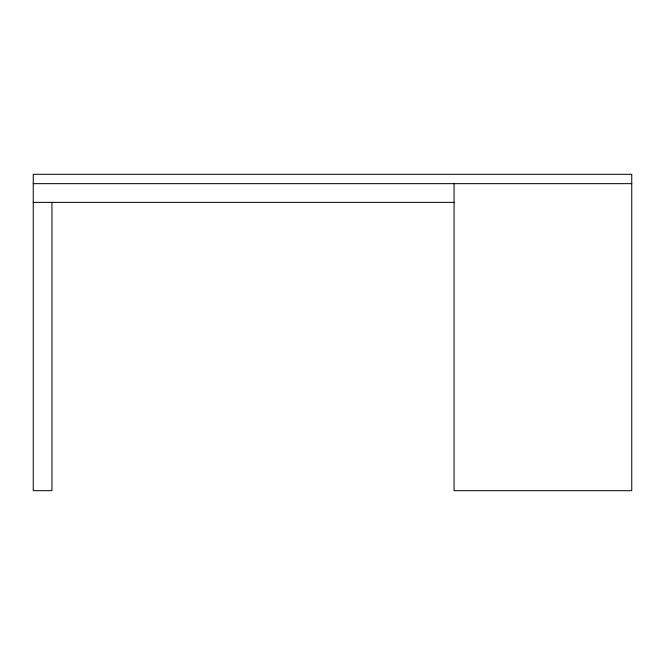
<?xml version="1.0" encoding="UTF-8"?>
<svg xmlns="http://www.w3.org/2000/svg" width="665" height="665" viewBox="0 0 665 665"><rect width="100%" height="100%" fill="white"/><g stroke="black" fill="none" stroke-linecap="round" stroke-linejoin="round"><path stroke-width="1" d="M33.25 183.656L631.75 183.656M33.25 202.359L454.07 202.359M454.07 183.656L454.07 490.695L631.75 490.695L631.75 174.305L33.25 174.305L33.25 490.695L51.953 490.695L51.953 202.359"/></g></svg>
